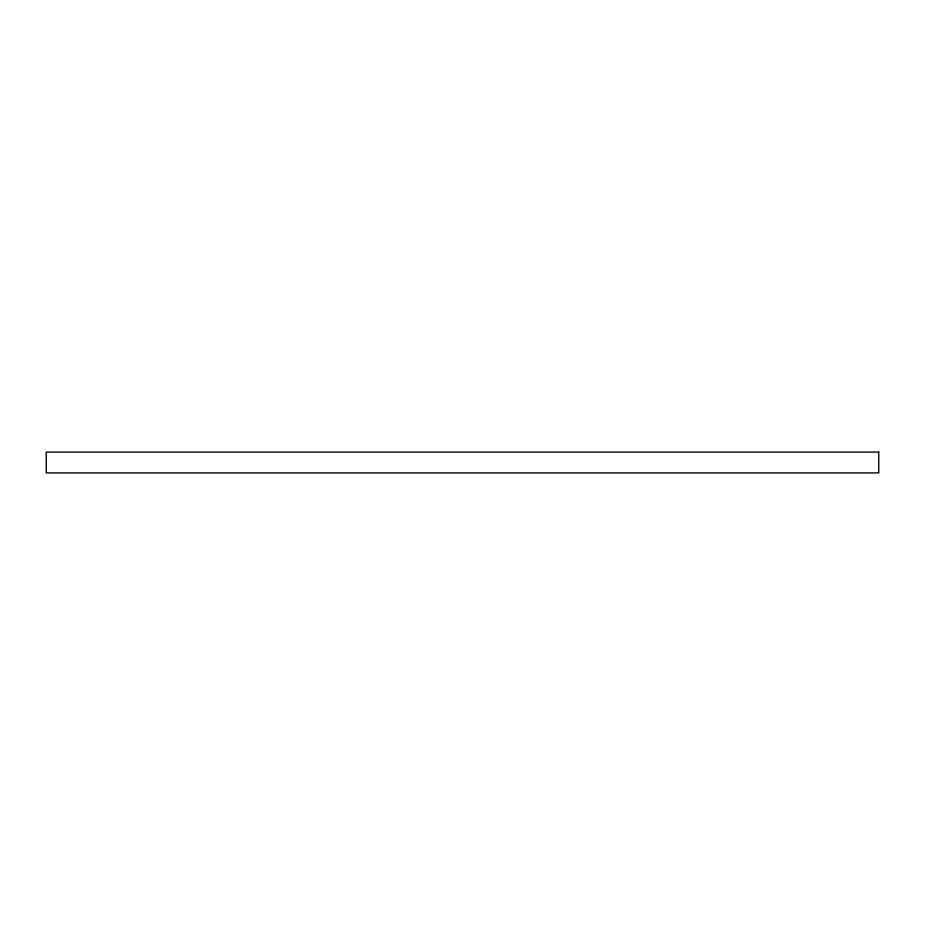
<?xml version="1.0" encoding="UTF-8"?>
<svg xmlns="http://www.w3.org/2000/svg" width="925" height="925" viewBox="0 0 925 925"><rect width="100%" height="100%" fill="white"/><g stroke="black" fill="none" stroke-linecap="round" stroke-linejoin="round"><path stroke-width="1.39" d="M878.75 452.094L46.25 452.094L46.25 472.906L878.75 472.906L878.75 452.094"/></g></svg>
